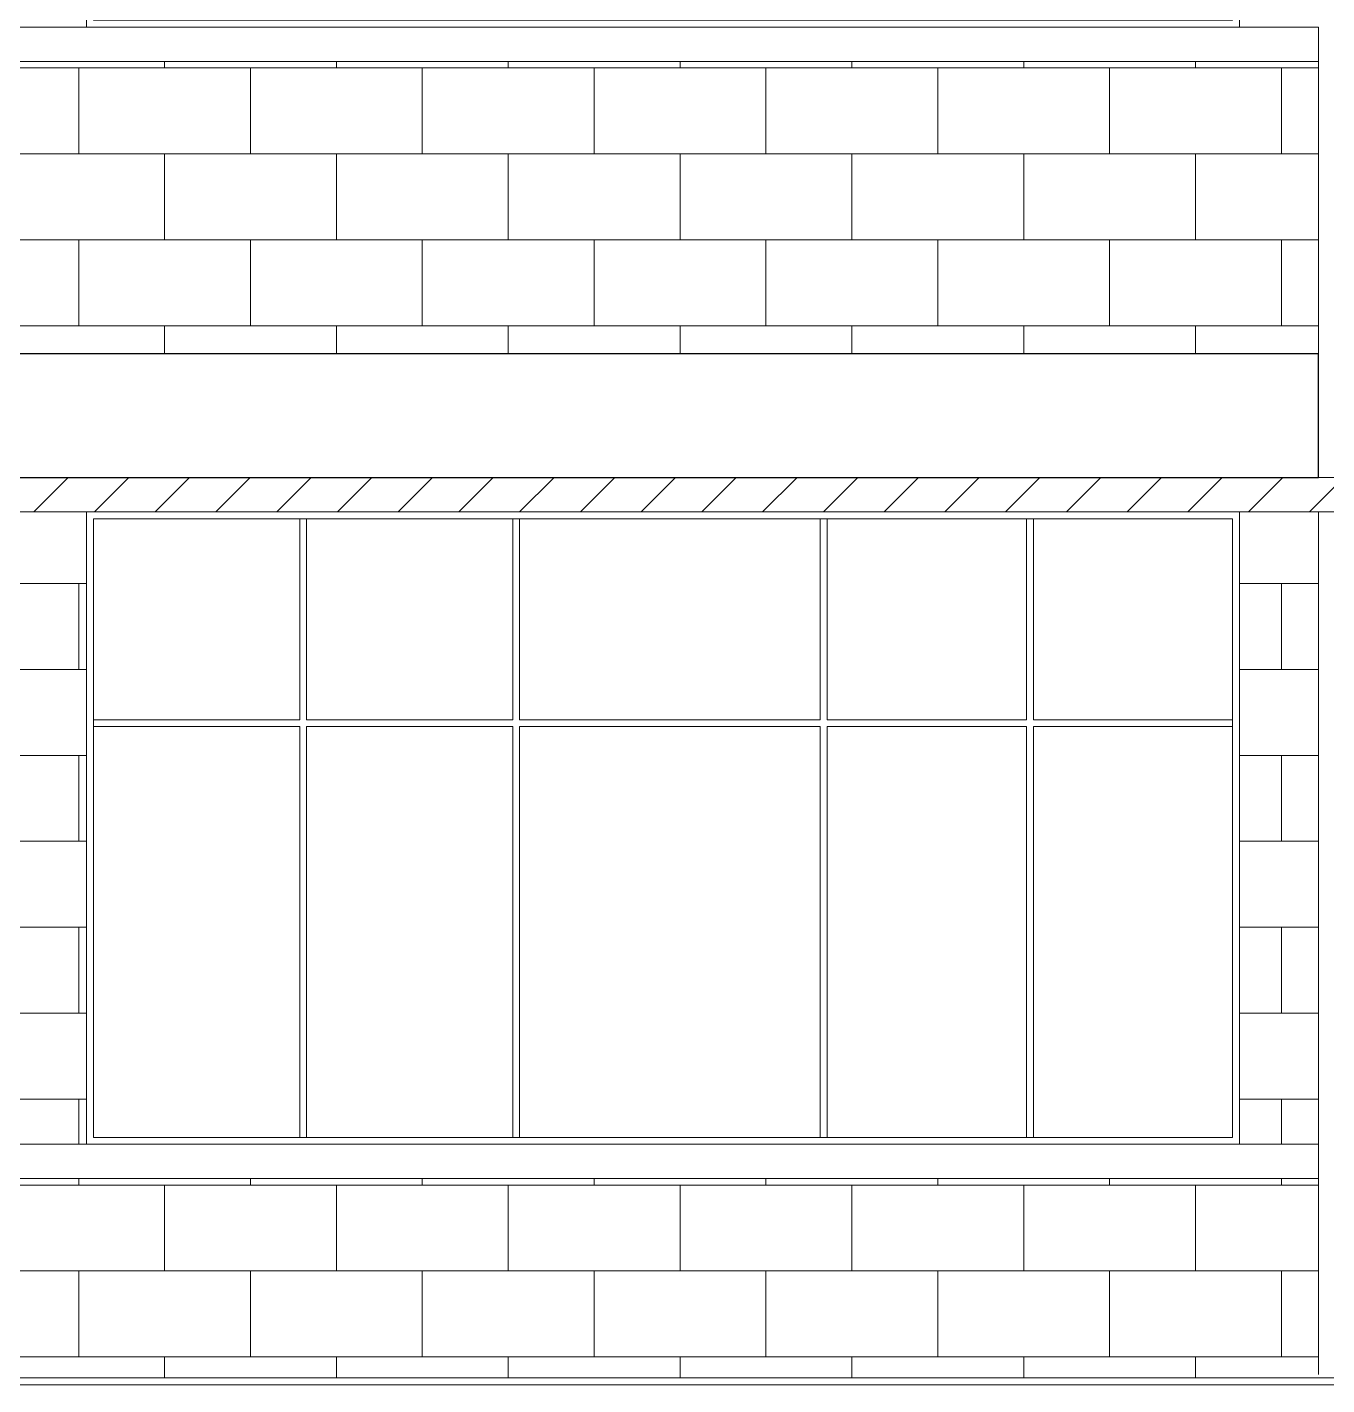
# Model space of a CAD drawing. Header units: millimetres. Extents: x 3614 to 12428, y -844 to 6844.
# Drawn here: x 5505.83 to 5509.613, y -470.325 to -466.375 of the extents above; entities that cross this region are included whole.
import ezdxf

# ---------------------------------------------------------------- set-up
doc = ezdxf.new("R2010")
doc.units = ezdxf.units.MM
doc.header["$LTSCALE"] = 40
doc.header["$MEASUREMENT"] = 0
doc.linetypes.add('DASHED', pattern=[0.75, 0.5, -0.25])
for name, color, linetype, lineweight in [('Beam', 254, 'CONTINUOUS', 25), ('CLL LEV.', 15, 'CONTINUOUS', 18), ('E2', 250, 'CONTINUOUS', 20), ('Hidden', 30, 'DASHED', 18), ('Window', 150, 'CONTINUOUS', 15)]:
    doc.layers.add(name, color=color, linetype=linetype, lineweight=lineweight)

# ---------------------------------------------------------------- blocks, each defined once
blk = doc.blocks.new('WINDOW1')
at = {"layer": 'CLL LEV.', "ltscale": 0.05}
blk.add_lwpolyline([(-0.23, -0.1), (3.585, -0.1), (3.585, 0), (-0.23, 0)], close=True, dxfattribs=at)
at = {"layer": 'Window', "linetype": 'Continuous', "ltscale": 0.05}
for points in [[(0, 0), (3.355, 0), (3.355, 1.84), (0, 1.84)], [(0.02, 0.02), (3.335, 0.02), (3.335, 1.82), (0.02, 1.82)]]:
    blk.add_lwpolyline(points, close=True, dxfattribs=at)
at = {"layer": 'Window', "ltscale": 0.05}
for points in [[(0.02, 1.235), (0.62, 1.235), (0.62, 1.82), (0.02, 1.82)], [(0.64, 1.235), (1.24, 1.235), (1.24, 1.82), (0.64, 1.82)], [(1.26, 1.235), (2.135, 1.235), (2.135, 1.82), (1.26, 1.82)], [(2.155, 1.235), (2.735, 1.235), (2.735, 1.82), (2.155, 1.82)], [(2.755, 1.235), (3.335, 1.235), (3.335, 1.82), (2.755, 1.82)], [(0.62, 0.02), (0.02, 0.02), (0.02, 1.215), (0.62, 1.215)], [(1.24, 0.02), (0.64, 0.02), (0.64, 1.215), (1.24, 1.215)], [(1.26, 0.02), (2.135, 0.02), (2.135, 1.215), (1.26, 1.215)], [(2.155, 0.02), (2.735, 0.02), (2.735, 1.215), (2.155, 1.215)], [(2.755, 0.02), (3.335, 0.02), (3.335, 1.215), (2.755, 1.215)]]:
    blk.add_lwpolyline(points, close=True, dxfattribs=at)
blk = doc.blocks.new('projjjjjj')
at = {"layer": 'Beam', "ltscale": 0.05}
blk.add_lwpolyline([(5493.4284, -470.9352), (5497.2434, -470.9352), (5497.2434, -470.5752), (5493.4284, -470.5752)], close=True, dxfattribs=at)

msp = doc.modelspace()

# ---------------------------------------------------------------- hatches: boundary and pattern name
at = {"layer": 'E2', "lineweight": 5, "ltscale": 0.05}
h = msp.add_hatch(dxfattribs=at)
h.set_pattern_fill('BRICK', color=256)
h.set_pattern_definition([(0, (8.23, -27.99403), (0, 0.25), []), (90, (8.23, -27.99403), (-0.5, 0), [0.25, -0.25]), (90, (8.48, -27.99403), (-0.5, 0), [-0.25, 0.25])])
h.paths.add_polyline_path([(5505.7734, -470.3052), (5509.5884, -470.3052), (5509.5884, -469.7252), (5505.7734, -469.7252)])
h.paths.add_polyline_path([(5509.3584, -469.6252), (5509.5884, -469.6252), (5509.5884, -467.7852), (5509.3584, -467.7852)])
h.paths.add_polyline_path([(5505.7734, -469.6252), (5506.0034, -469.6252), (5506.0034, -467.7852), (5505.7734, -467.7852)])
h.paths.add_polyline_path([(5505.7734, -467.3252), (5509.5884, -467.3252), (5509.5884, -466.4752), (5505.7734, -466.4752)])
h.paths.add_polyline_path([(5509.3584, -466.3752), (5509.5884, -466.3752), (5509.5884, -464.5352), (5509.3584, -464.5352)])
h.paths.add_polyline_path([(5505.7734, -466.3752), (5506.0034, -466.3752), (5506.0034, -464.5352), (5505.7734, -464.5352)])
h.paths.add_polyline_path([(5505.7734, -464.0752), (5509.5884, -464.0752), (5509.5884, -463.2252), (5505.7734, -463.2252)])
h.paths.add_polyline_path([(5509.3584, -463.1252), (5509.5884, -463.1252), (5509.5884, -461.2852), (5509.3584, -461.2852)])
h.paths.add_polyline_path([(5505.7734, -463.1252), (5506.0034, -463.1252), (5506.0034, -461.2852), (5505.7734, -461.2852)])
at = {"layer": 'Hidden', "linetype": 'Continuous', "lineweight": 0, "ltscale": 0.05}
h = msp.add_hatch(dxfattribs=at)
h.set_pattern_fill('ANSI31', color=256)
h.set_pattern_definition([(45, (0, -0.35), (-0.0883883476, 0.0883883476), [])])
h.paths.add_polyline_path([(5518.1184, -467.6852), (5493.1284, -467.6852), (5493.1284, -467.7852), (5518.1184, -467.7852)])

# ---------------------------------------------------------------- linework, layer by layer
at = {"layer": 'E2', "ltscale": 0.05}
for p, q in [((5509.5884, -467.3252), (5509.5884, -466.4752)), ((5509.5884, -469.6252), (5509.5884, -467.7852)), ((5509.5884, -470.2952), (5509.5884, -469.7252))]:
    msp.add_line(p, q, dxfattribs=at)
at = {"layer": 'Hidden', "linetype": 'ByBlock', "ltscale": 0.05}
for p, q in [((5510.4884, -470.3052), (5504.8734, -470.3052)), ((5510.4684, -470.3252), (5504.8934, -470.3252))]:
    msp.add_line(p, q, dxfattribs=at)
at = {"layer": 'Hidden', "linetype": 'Continuous', "lineweight": 0, "ltscale": 0.05}
msp.add_lwpolyline([(5518.1184, -467.6852), (5493.1284, -467.6852), (5493.1284, -467.7852), (5518.1184, -467.7852), (5518.1184, -467.6852)], dxfattribs=at)

# ---------------------------------------------------------------- block references
at = {"layer": 'Window'}
for name, p in [('WINDOW1', (5506.0034, -469.6252)), ('WINDOW1', (5506.0034, -466.3752)), ('projjjjjj', (12.345, 3.25))]:
    msp.add_blockref(name, p, dxfattribs=at)

doc.saveas('drawing.dxf')
